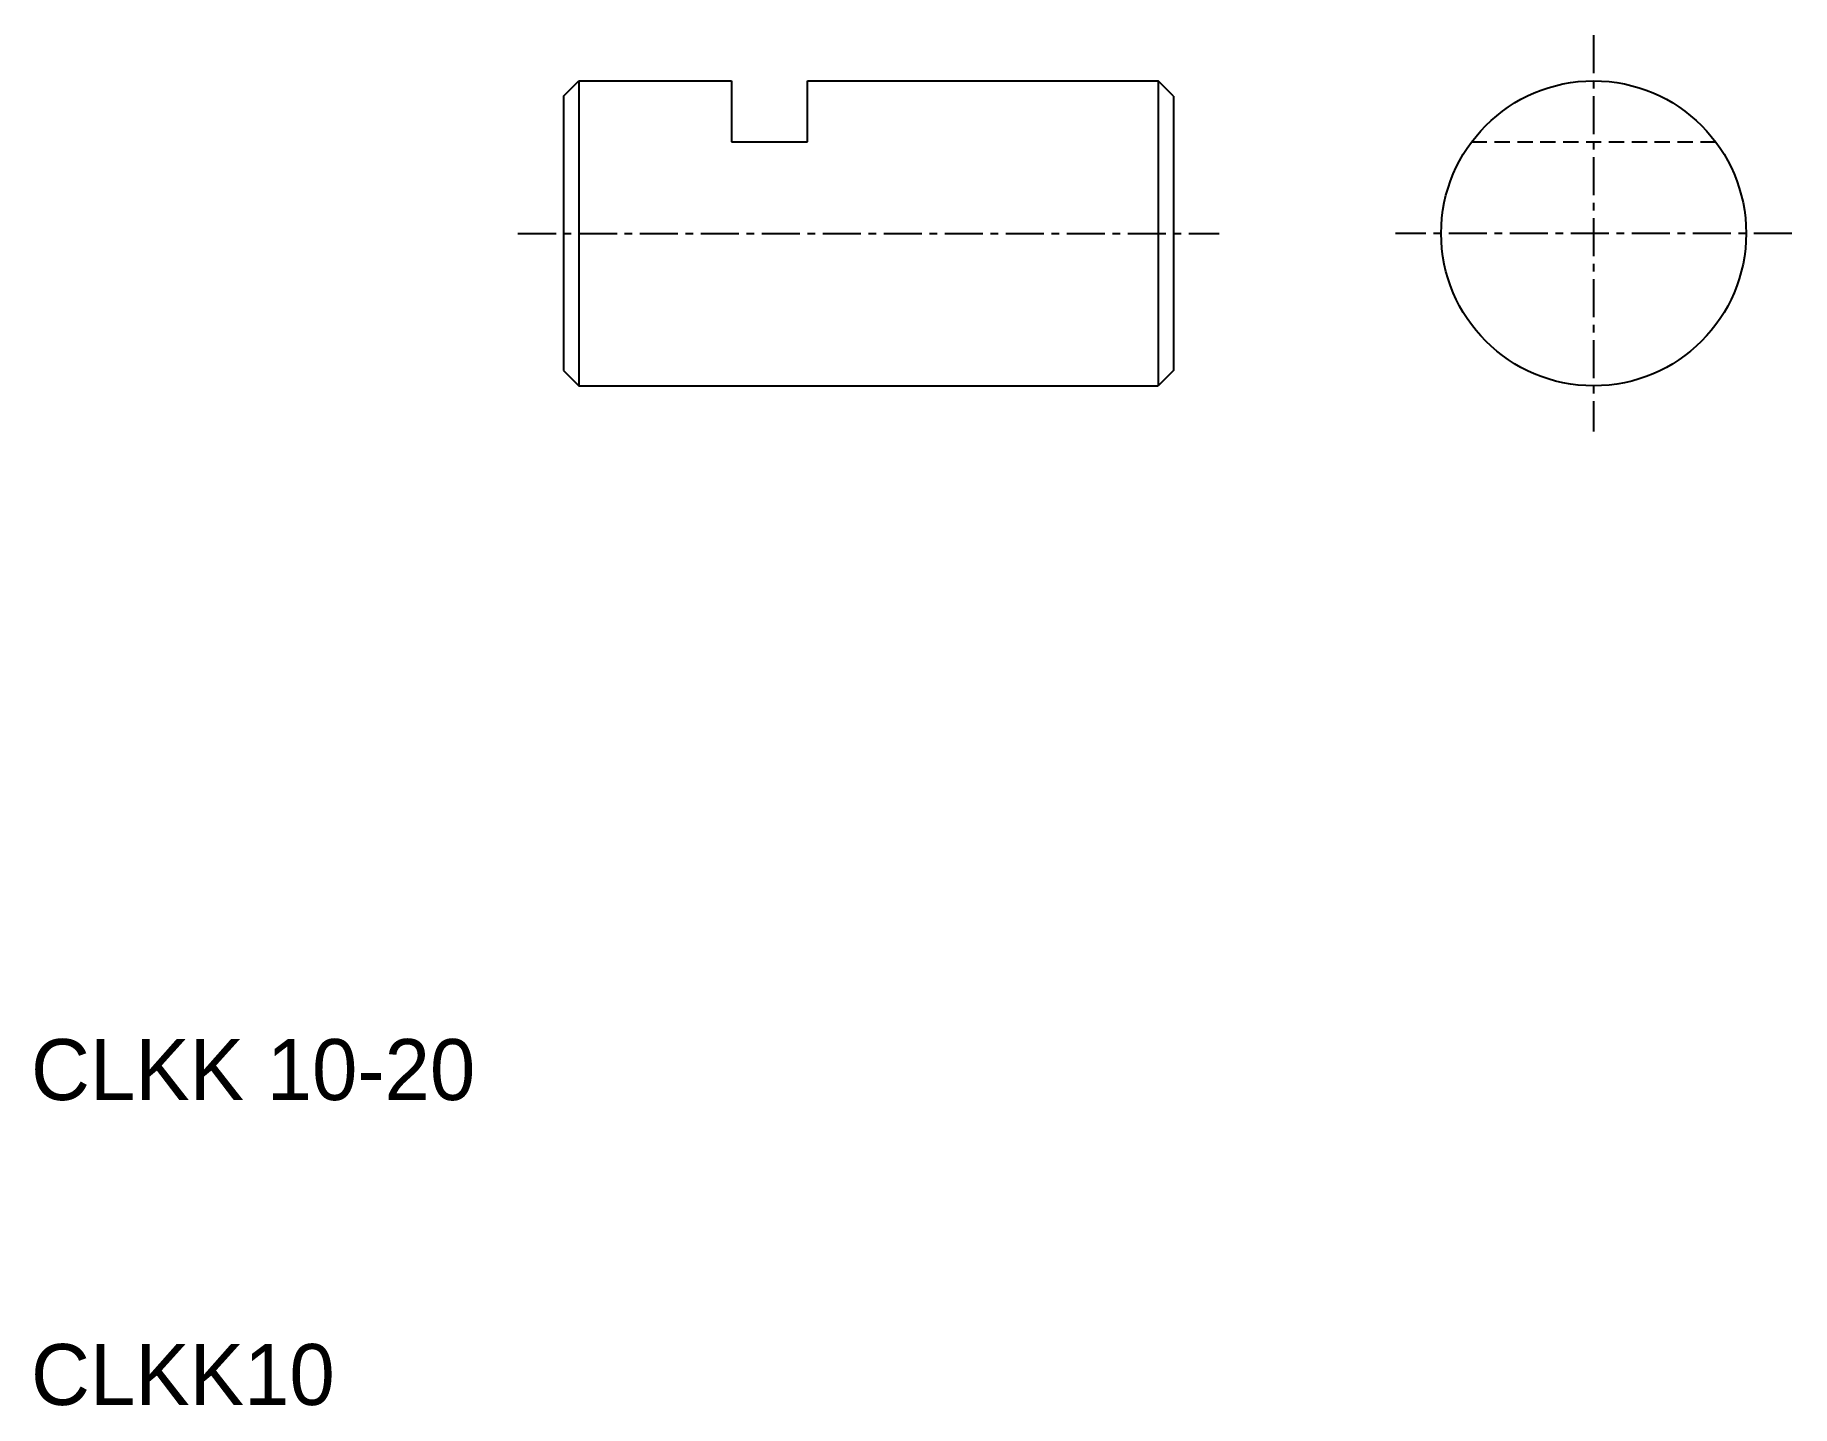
# Model space of a CAD drawing. Extents: x -90.5 to -32.9, y 116 to 161.
import ezdxf

# ---------------------------------------------------------------- set-up
doc = ezdxf.new("R2010")
doc.units = 0
doc.linetypes.add('CENTER', pattern=[2, 1.25, -0.25, 0.25, -0.25])
doc.linetypes.add('DASHED', pattern=[0.75, 0.5, -0.25])
doc.layers.get('0').update_dxf_attribs({"linetype": 'CONTINUOUS'})
doc.layers.add('CENTER', color=1, linetype='CENTER')

msp = doc.modelspace()

# ---------------------------------------------------------------- linework, layer by layer
at = {"color": 7, "linetype": 'CONTINUOUS'}
for p, q in [((-73.13, 158.965), (-72.63, 159.465)), ((-72.63, 159.465), (-67.63, 159.465)), ((-72.63, 159.465), (-72.63, 149.465)), ((-67.63, 159.465), (-67.63, 157.465)), ((-65.13, 159.465), (-53.63, 159.465)), ((-65.13, 157.465), (-65.13, 159.465)), ((-53.63, 159.465), (-53.63, 149.465)), ((-53.13, 158.965), (-53.63, 159.465)), ((-73.13, 158.965), (-73.13, 149.965)), ((-53.13, 158.965), (-53.13, 149.965)), ((-67.63, 157.465), (-65.13, 157.465)), ((-73.13, 149.965), (-72.63, 149.465)), ((-53.13, 149.965), (-53.63, 149.465)), ((-72.63, 149.465), (-53.63, 149.465))]:
    msp.add_line(p, q, dxfattribs=at)
at = {"color": 3, "linetype": 'DASHED'}
msp.add_line((-43.351, 157.465), (-35.351, 157.465), dxfattribs=at)
at = {"color": 7, "linetype": 'CONTINUOUS'}
msp.add_circle((-39.351, 154.465), 5, dxfattribs=at)
at = {"layer": 'CENTER', "color": 1, "linetype": 'CENTER'}
for p, q in [((-39.351, 160.965), (-39.351, 147.965)), ((-74.63, 154.465), (-51.63, 154.465)), ((-32.851, 154.465), (-45.851, 154.465))]:
    msp.add_line(p, q, dxfattribs=at)

# ---------------------------------------------------------------- texts
at = {"color": 7, "linetype": 'CONTINUOUS'}
for s, p in [('CLKK 10-20', (-90.598, 126.043)), ('CLKK10', (-90.598, 116.043))]:
    msp.add_text(s, height=2, dxfattribs=at).set_placement(p)

doc.saveas('drawing.dxf')
